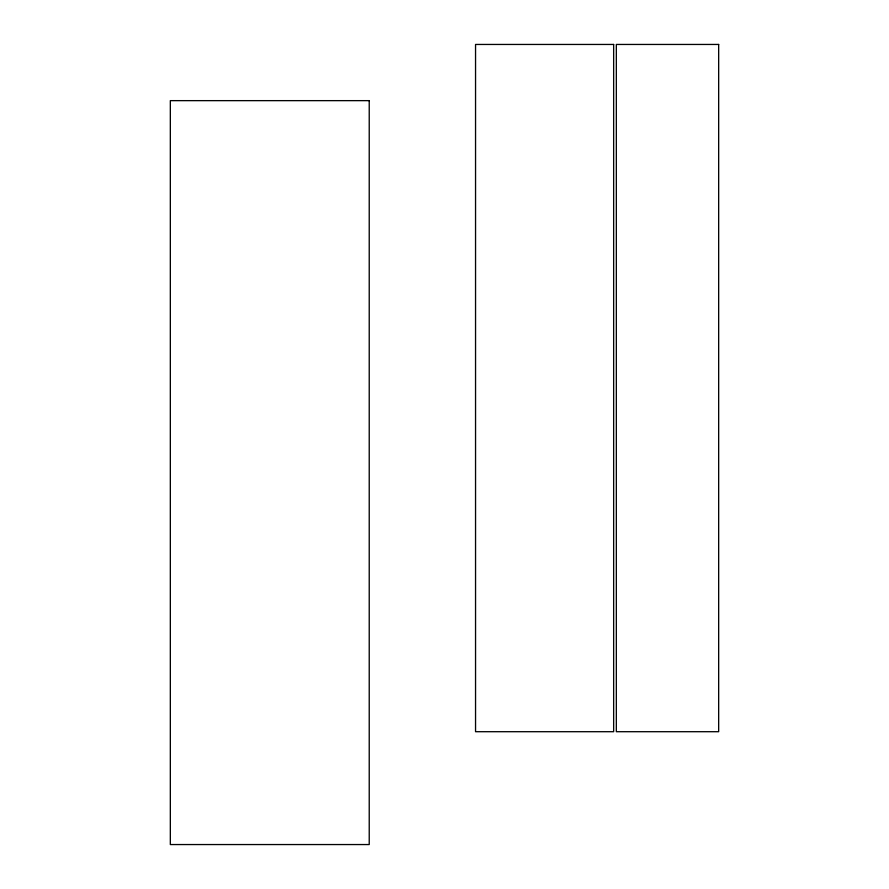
<?xml version="1.0" encoding="UTF-8"?>
<svg xmlns="http://www.w3.org/2000/svg" width="889" height="889" viewBox="0 0 889 889"><rect width="100%" height="100%" fill="white"/><g stroke="black" fill="none" stroke-linecap="round" stroke-linejoin="round"><path stroke-width="1.33" d="M613.654 44.45L475.548 44.45L475.548 731.703L613.654 731.703L613.654 44.45M718.668 44.45L616.333 44.45L616.333 731.703L718.668 731.703L718.668 44.45M369.224 100.646L170.332 100.646L170.332 844.55L369.224 844.55L369.224 100.646"/></g></svg>
